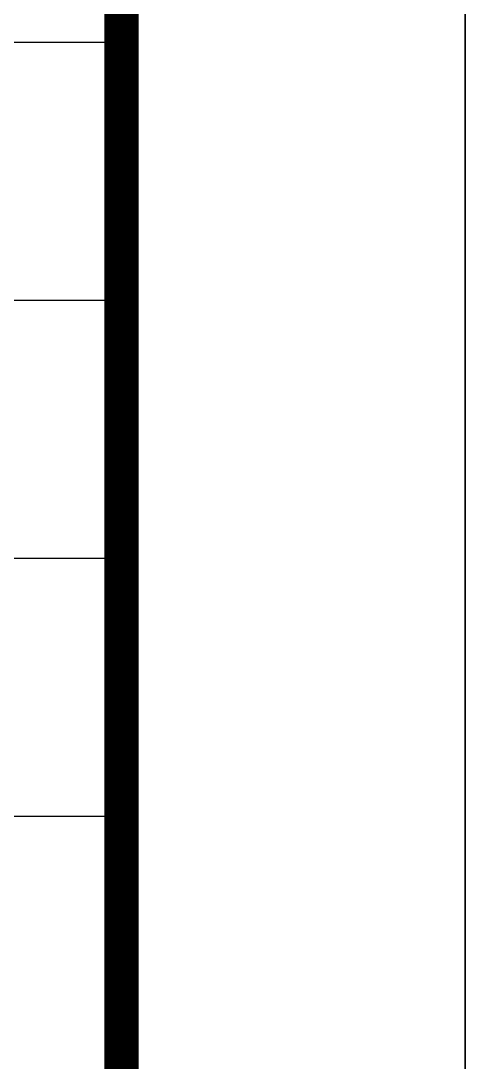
# Model space of a CAD drawing. Extents: x 498328 to 716449, y -893371 to -467753.
# Drawn here: x 609707 to 611001, y -597477 to -594450 of the extents above; entities that cross this region are included whole.
import ezdxf

# ---------------------------------------------------------------- set-up
doc = ezdxf.new("R2010")
doc.units = 0
doc.header["$LTSCALE"] = 1000
doc.layers.get('0').update_dxf_attribs({"linetype": 'CONTINUOUS'})
doc.layers.add('PUB_TITLE', color=4, linetype='CONTINUOUS')
doc.layers.add('通用-图框C-SHET', color=141, linetype='CONTINUOUS')
doc.layers.add('yichutu', color=7, linetype='CONTINUOUS', true_color=0xffffff, plot=False)

# ---------------------------------------------------------------- blocks, each defined once
blk = doc.blocks.new('yct-841-594-84100-59400-100-1000.0')
at = {"layer": 'yichutu', "color": 7, "true_color": 0xffffff}
blk.add_lwpolyline([(0, 0), (0, 59400), (84100, 59400), (84100, 0)], close=True, dxfattribs=at)
blk = doc.blocks.new('图框1')
at = {"layer": '通用-图框C-SHET'}
for p, q in [((704539.4, -229106), (709539.4, -229106)), ((706339.4, -229856), (709539.4, -229856)), ((704539.4, -230606), (709539.4, -230606)), ((704539.4, -231356), (709539.4, -231356))]:
    blk.add_line(p, q, dxfattribs=at)

msp = doc.modelspace()

# ---------------------------------------------------------------- linework, layer by layer
at = {"layer": 'PUB_TITLE'}
msp.add_lwpolyline([(526900.9, -610513.7), (611000.9, -610513.7), (611000.9, -551113.7), (526900.9, -551113.7)], close=True, dxfattribs=at)
msp.add_lwpolyline([(526900.9, -610513.7), (611000.9, -610513.7), (611000.9, -551113.7), (526900.9, -551113.7)], close=True, dxfattribs=at)
at = {"layer": 'PUB_TITLE', "const_width": 100}
msp.add_lwpolyline([(529400.9, -609513.7), (610000.9, -609513.7), (610000.9, -552113.7), (529400.9, -552113.7)], close=True, dxfattribs=at)
msp.add_lwpolyline([(529400.9, -609513.7), (610000.9, -609513.7), (610000.9, -552113.7), (529400.9, -552113.7)], close=True, dxfattribs=at)

# ---------------------------------------------------------------- block references
at = {"color": 1, "lineweight": 13}
msp.add_blockref('图框1', (-99538.5, -365406.1), dxfattribs=at)
at = {"layer": 'yichutu'}
msp.add_blockref('yct-841-594-84100-59400-100-1000.0', (526900.9, -610513.7), dxfattribs=at)

doc.saveas('drawing.dxf')
